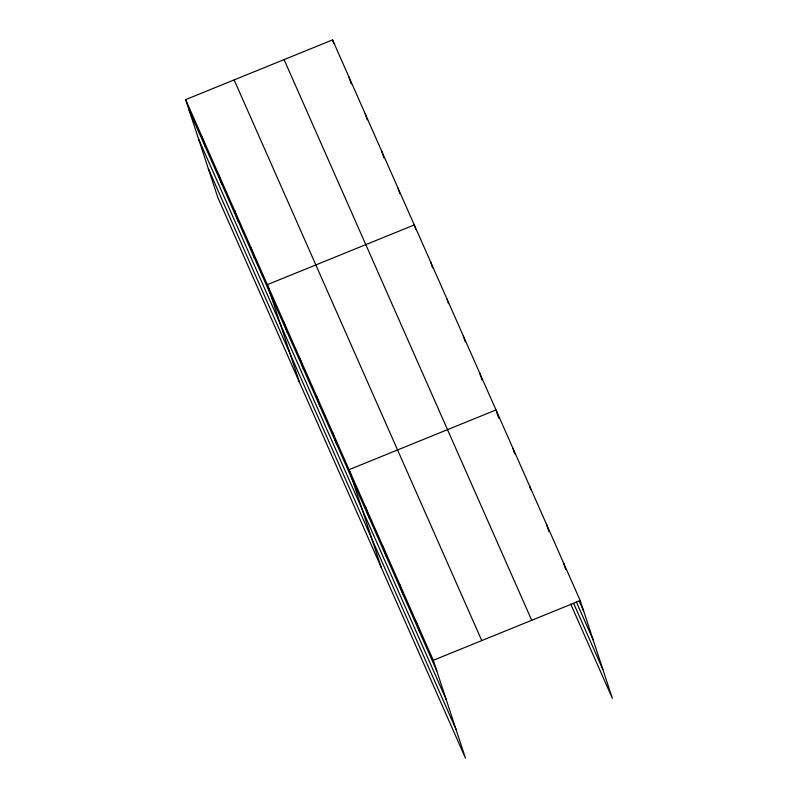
<?xml version="1.0" encoding="UTF-8"?>
<svg xmlns="http://www.w3.org/2000/svg" width="798" height="798" viewBox="0 0 798 798"><rect width="100%" height="100%" fill="white"/><g stroke="black" fill="none" stroke-linecap="round" stroke-linejoin="round"><path stroke-width="1.2" d="M185.635 99.62L433.284 660.295L465.443 758.1L217.794 197.425L185.635 99.62L332.557 39.9L580.206 600.575L612.365 698.38L570.76 604.186M433.284 660.295L580.206 600.575M579.218 601.034L583.677 611.128M576.296 601.792L593.143 639.916M573.672 603.428L602.889 669.582M284.078 59.611L531.717 620.275M234.123 79.91L481.763 640.585M189.106 110.174L436.755 670.849M198.572 138.972L446.222 699.637M208.328 168.637L455.977 729.302M563.368 562.44L565.672 569.483M546.52 524.316L548.834 531.358M529.682 486.191L530.84 489.713M512.845 448.067L514.77 453.932M498.7 418.152L496.007 409.943L349.085 469.663L381.245 567.468M479.658 372.935L481.972 379.978M463.319 335.938L465.244 341.793M446.97 298.931L448.516 303.619M430.631 261.924L432.556 267.789M415.828 229.615L414.282 224.926L267.36 284.647L299.519 382.451M397.933 187.919L399.868 193.784M381.594 150.912L383.908 157.944M365.245 113.905L367.18 119.77M348.906 76.907L351.22 83.94M332.557 39.9L333.714 43.421M416.446 622.171L419.918 632.724M399.608 584.046L403.07 594.6M382.761 545.922L386.232 556.475M365.923 507.787L369.394 518.351M332.736 432.666L336.207 443.219M316.397 395.658L319.868 406.212M300.048 358.651L303.519 369.205M283.709 321.654L287.18 332.207M251.021 247.639L254.492 258.193M234.672 210.632L238.143 221.186M218.333 173.635L221.794 184.188M201.984 136.628L205.455 147.181"/></g></svg>
